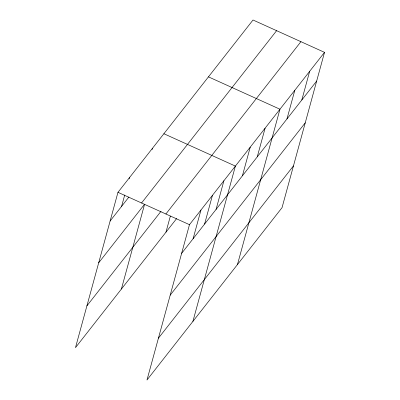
<?xml version="1.0" encoding="UTF-8"?>
<svg xmlns="http://www.w3.org/2000/svg" width="400" height="400" viewBox="0 0 400 400"><rect width="100%" height="100%" fill="white"/><g stroke="black" fill="none" stroke-linecap="round" stroke-linejoin="round"><path stroke-width="0.6" d="M324.52 52.355L189.475 224.675L146.985 380L282.03 207.68L324.52 52.355L253.015 20L117.97 192.32L75.48 347.645L176.625 218.58M121.6 206.355L124.71 195.005M129.12 178.865L129.45 177.67M152.08 149.575L152.405 148.38M121.395 289.055L144.605 204.205L98.69 262.795M165.96 232.19L170.37 216.07M193.11 238.715L200.955 210.03M204.585 224.065L212.435 195.38M216.065 209.42L223.915 180.735M192.9 321.41L235.39 166.085L163.885 133.73M242.4 175.815L250.245 147.13M257.255 156.86L265.1 128.175M237.465 264.545L279.955 109.22L208.45 76.865M286.965 118.95L294.81 90.265M301.82 99.995L309.665 71.31M110.125 221.005L128.87 197.08M141.565 202.995L276.615 30.68M86.91 305.855L161.015 211.3M165.88 214L300.925 41.68M181.63 253.36L316.675 81.04M170.195 295.15L305.24 122.83M158.415 338.21L293.46 165.89M117.97 192.32L189.475 224.675"/></g></svg>
